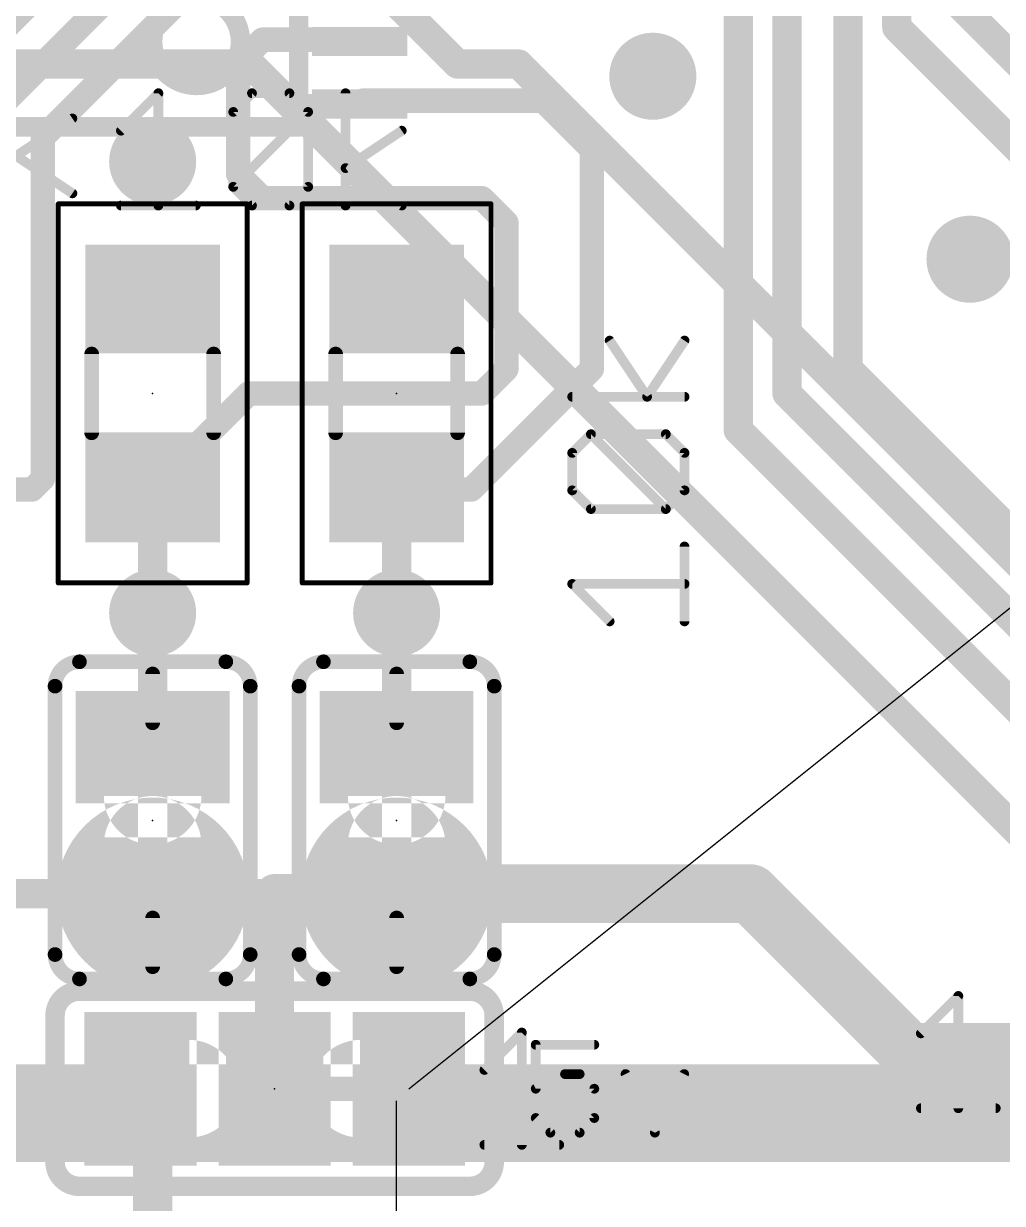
# Model space of a CAD drawing. Extents: x -1.6 to 71.4, y -0.2 to 53.9.
# Drawn here: x 34.22 to 44.41, y 6.93 to 19.22 of the extents above; entities that cross this region are included whole.
import ezdxf

# ---------------------------------------------------------------- set-up
doc = ezdxf.new("R2010")
doc.units = 0
for name, color, linetype in [('1', 12, 'CONTINUOUS'), ('16', 132, 'CONTINUOUS'), ('18', 110, 'CONTINUOUS'), ('19', 53, 'CONTINUOUS'), ('21', 40, 'CONTINUOUS'), ('23', 53, 'CONTINUOUS'), ('27', 253, 'CONTINUOUS'), ('39', 12, 'CONTINUOUS'), ('51', 253, 'CONTINUOUS')]:
    doc.layers.add(name, color=color, linetype=linetype)

# ---------------------------------------------------------------- blocks, each defined once
blk = doc.blocks.new('RECT')
blk.add_solid([(-0.5, -0.5), (0.5, -0.5), (-0.5, 0.5), (0.5, 0.5)])
blk = doc.blocks.new('PIE')
at = {"const_width": 0.5}
blk.add_lwpolyline([(0, -0.25, 1), (0, 0.25, 1), (0, -0.25)], format="xyb", dxfattribs=at)
blk = doc.blocks.new('ROUNDV')
at = {"const_width": 0.5}
blk.add_lwpolyline([(0, -0.25, 1), (0, 0.25, 1), (0, -0.25)], format="xyb", dxfattribs=at)

msp = doc.modelspace()

# ---------------------------------------------------------------- linework, layer by layer
at = {"layer": '1'}
for points, const_width in [([(43.307, 19.177), (43.307, 21.209)], 0.3048), ([(32.639, 17.78), (35.814, 20.955)], 0.254), ([(42.799, 20.828), (42.799, 15.621)], 0.3048), ([(42.164, 20.574), (42.164, 15.367)], 0.3048), ([(32.893, 17.272), (35.941, 20.32)], 0.254), ([(41.656, 14.986), (41.656, 20.193)], 0.3048), ([(34.417, 18.034), (36.064, 19.681)], 0.254), ([(43.942, 19.431), (46.355, 17.018)], 0.3048), ([(45.974, 16.51), (43.307, 19.177)], 0.3048), ([(36.449, 18.796), (36.703, 19.05)], 0.254), ([(36.703, 19.05), (37.6968, 19.05)], 0.254), ([(37.6968, 19.05), (37.7158, 19.031)], 0.254), ([(36.449, 17.653), (36.449, 18.796)], 0.254), ([(37.7498, 18.415), (37.7158, 18.381)], 0.254), ([(39.624, 18.415), (37.7498, 18.415)], 0.254), ([(40.132, 17.907), (39.624, 18.415)], 0.254), ([(34.417, 14.478), (34.417, 18.034)], 0.254), ([(40.132, 15.621), (40.132, 17.907)], 0.254), ([(36.703, 17.399), (36.449, 17.653)], 0.254), ([(38.989, 17.399), (36.703, 17.399)], 0.254), ([(39.243, 17.145), (38.989, 17.399)], 0.254), ([(39.243, 15.621), (39.243, 17.145)], 0.254), ([(38.878, 14.367), (40.132, 15.621)], 0.254), ([(38.989, 15.367), (39.243, 15.621)], 0.254), ([(42.799, 15.621), (45.212, 13.208)], 0.3048), ([(35.56, 14.367), (36.56, 15.367)], 0.254), ([(36.56, 15.367), (38.989, 15.367)], 0.254), ([(42.164, 15.367), (44.947, 12.584)], 0.3048), ([(41.656, 14.986), (44.704, 11.938)], 0.3048), ([(33.02, 14.367), (34.306, 14.367)], 0.254), ([(34.306, 14.367), (34.417, 14.478)], 0.254), ([(35.56, 14.367), (35.56, 13.081)], 0.3048), ([(38.1, 14.367), (38.1, 13.081)], 0.3048), ([(38.1, 14.367), (38.878, 14.367)], 0.254), ([(35.56, 13.081), (35.56, 11.684)], 0.3048), ([(38.1, 13.081), (38.1, 11.684)], 0.3048), ([(38.1, 10.16), (41.783, 10.16)], 0.6096), ([(41.783, 10.16), (43.434, 8.509)], 0.6096), ([(36.83, 8.128), (36.83, 10.16)], 0.4064), ([(36.83, 10.16), (38.1, 10.16)], 0.4064), ([(24.892, 10.16), (38.1, 10.16)], 0.3048), ([(35.56, 10.16), (33.02, 10.16)], 0.3048), ([(38.1, 10.16), (35.56, 10.16)], 0.3048), ([(43.434, 8.509), (47.93, 8.509)], 0.6096), ([(35.56, 8.001), (35.433, 8.128)], 0.4064), ([(38.227, 8.128), (36.703, 8.128)], 0.254), ([(38.1, 8.001), (38.227, 8.128)], 0.4064), ([(35.56, 5.969), (35.56, 8.001)], 0.4064)]:
    msp.add_lwpolyline(points, dxfattribs=dict(at, const_width=const_width))
for points, const_width in [([(43.3609, 19.2309, 1), (43.2531, 19.1231)], 0.1524), ([(36.703, 19.1135, 1), (36.703, 18.9865)], 0.127), ([(36.7479, 19.0051, 1), (36.6581, 19.0949)], 0.127), ([(37.7417, 19.0949, 1), (37.6519, 19.0051)], 0.127), ([(37.6968, 18.9865, 1), (37.6968, 19.1135)], 0.127), ([(43.2308, 19.177, 1), (43.3832, 19.177)], 0.1524), ([(37.6709, 18.9861, 1), (37.7607, 19.0759)], 0.127), ([(36.5125, 18.796, 1), (36.3855, 18.796)], 0.127), ([(36.4041, 18.8409, 1), (36.4939, 18.7511)], 0.127), ([(37.6709, 18.4259, 1), (37.7607, 18.3361)], 0.127), ([(37.7498, 18.4785, 1), (37.7498, 18.3515)], 0.127), ([(37.7947, 18.3701, 1), (37.7049, 18.4599)], 0.127), ([(39.6689, 18.4599, 1), (39.5791, 18.3701)], 0.127), ([(39.624, 18.3515, 1), (39.624, 18.4785)], 0.127), ([(34.4805, 18.034, 1), (34.3535, 18.034)], 0.127), ([(34.3721, 18.0789, 1), (34.4619, 17.9891)], 0.127), ([(40.1955, 17.907, 1), (40.0685, 17.907)], 0.127), ([(40.0871, 17.8621, 1), (40.1769, 17.9519)], 0.127), ([(36.4939, 17.6979, 1), (36.4041, 17.6081)], 0.127), ([(36.3855, 17.653, 1), (36.5125, 17.653)], 0.127), ([(36.703, 17.4625, 1), (36.703, 17.3355)], 0.127), ([(36.6581, 17.3541, 1), (36.7479, 17.4439)], 0.127), ([(39.0339, 17.4439, 1), (38.9441, 17.3541)], 0.127), ([(38.989, 17.3355, 1), (38.989, 17.4625)], 0.127), ([(39.3065, 17.145, 1), (39.1795, 17.145)], 0.127), ([(39.1981, 17.1001, 1), (39.2879, 17.1899)], 0.127), ([(39.2879, 15.5761, 1), (39.1981, 15.6659)], 0.127), ([(40.1769, 15.5761, 1), (40.0871, 15.6659)], 0.127), ([(42.8529, 15.6749, 1), (42.7451, 15.5671)], 0.1524), ([(39.1795, 15.621, 1), (39.3065, 15.621)], 0.127), ([(40.0685, 15.621, 1), (40.1955, 15.621)], 0.127), ([(42.7228, 15.621, 1), (42.8752, 15.621)], 0.1524), ([(36.56, 15.4305, 1), (36.56, 15.3035)], 0.127), ([(36.6049, 15.3221, 1), (36.5151, 15.4119)], 0.127), ([(38.989, 15.3035, 1), (38.989, 15.4305)], 0.127), ([(42.2179, 15.4209, 1), (42.1101, 15.3131)], 0.1524), ([(38.9441, 15.4119, 1), (39.0339, 15.3221)], 0.127), ([(42.0878, 15.367, 1), (42.2402, 15.367)], 0.1524), ([(41.7099, 15.0399, 1), (41.6021, 14.9321)], 0.1524), ([(41.5798, 14.986, 1), (41.7322, 14.986)], 0.1524), ([(34.306, 14.3035, 1), (34.306, 14.4305)], 0.127), ([(34.3535, 14.478, 1), (34.4805, 14.478)], 0.127), ([(34.4619, 14.4331, 1), (34.3721, 14.5229)], 0.127), ([(35.6362, 14.367, 1), (35.4838, 14.367)], 0.1524), ([(38.1762, 14.367, 1), (38.0238, 14.367)], 0.1524), ([(38.1, 14.4305, 1), (38.1, 14.3035)], 0.127), ([(38.878, 14.3035, 1), (38.878, 14.4305)], 0.127), ([(34.2611, 14.4119, 1), (34.3509, 14.3221)], 0.127), ([(35.5151, 14.4119, 1), (35.6049, 14.3221)], 0.127), ([(38.8331, 14.4119, 1), (38.9229, 14.3221)], 0.127), ([(35.6362, 13.081, 1), (35.4838, 13.081)], 0.1524), ([(35.4838, 13.081, 1), (35.6362, 13.081)], 0.1524), ([(38.1762, 13.081, 1), (38.0238, 13.081)], 0.1524), ([(38.0238, 13.081, 1), (38.1762, 13.081)], 0.1524), ([(35.4838, 11.684, 1), (35.6362, 11.684)], 0.1524), ([(38.0238, 11.684, 1), (38.1762, 11.684)], 0.1524), ([(38.1, 10.3124, 1), (38.1, 10.0076)], 0.3048), ([(41.8908, 10.2678, 1), (41.6752, 10.0522)], 0.3048), ([(41.783, 10.0076, 1), (41.783, 10.3124)], 0.3048), ([(36.9316, 10.16, 1), (36.7284, 10.16)], 0.2032), ([(36.83, 10.2616, 1), (36.83, 10.0584)], 0.2032), ([(38.1, 10.0584, 1), (38.1, 10.2616)], 0.2032), ([(35.56, 10.2362, 1), (35.56, 10.0838)], 0.1524), ([(35.56, 10.0838, 1), (35.56, 10.2362)], 0.1524), ([(38.1, 10.0838, 1), (38.1, 10.2362)], 0.1524), ([(38.1, 10.0838, 1), (38.1, 10.2362)], 0.1524), ([(43.434, 8.6614, 1), (43.434, 8.3566)], 0.3048), ([(43.3262, 8.4012, 1), (43.5418, 8.6168)], 0.3048), ([(35.5048, 8.1998, 1), (35.3612, 8.0562)], 0.2032), ([(36.703, 8.1915, 1), (36.703, 8.0645)], 0.127), ([(36.7284, 8.128, 1), (36.9316, 8.128)], 0.2032), ([(38.2988, 8.0562, 1), (38.1552, 8.1998)], 0.2032), ([(38.227, 8.0645, 1), (38.227, 8.1915)], 0.127), ([(35.6616, 8.001, 1), (35.4584, 8.001)], 0.2032), ([(35.4882, 7.9292, 1), (35.6318, 8.0728)], 0.2032), ([(38.0282, 8.0728, 1), (38.1718, 7.9292)], 0.2032)]:
    msp.add_lwpolyline(points, format="xyb", dxfattribs=dict(at, const_width=const_width))
at = {"layer": '16'}
for points, const_width in [([(37.846, 19.685), (38.735, 18.796)], 0.3048), ([(36.576, 18.796), (30.226, 18.796)], 0.3048), ([(46.609, 8.763), (36.576, 18.796)], 0.3048), ([(38.735, 18.796), (39.37, 18.796)], 0.3048), ([(39.37, 18.796), (48.895, 9.271)], 0.3048), ([(35.56, 10.16), (35.56, 13.081)], 0.3048), ([(38.1, 10.16), (38.1, 13.081)], 0.3048), ([(23.114, 7.874), (45.085, 7.874)], 1.016)]:
    msp.add_lwpolyline(points, dxfattribs=dict(at, const_width=const_width))
at = {"layer": '16', "const_width": 0.1524}
for points in [[(36.6299, 18.8499, 1), (36.5221, 18.7421)], [(36.576, 18.7198, 1), (36.576, 18.8722)], [(38.735, 18.8722, 1), (38.735, 18.7198)], [(38.6811, 18.7421, 1), (38.7889, 18.8499)], [(39.4239, 18.8499, 1), (39.3161, 18.7421)], [(39.37, 18.7198, 1), (39.37, 18.8722)], [(35.6362, 13.081, 1), (35.4838, 13.081)], [(38.1762, 13.081, 1), (38.0238, 13.081)], [(35.4838, 10.16, 1), (35.6362, 10.16)], [(38.0238, 10.16, 1), (38.1762, 10.16)]]:
    msp.add_lwpolyline(points, format="xyb", dxfattribs=at)
at = {"layer": '19'}
for p, q in [((38.227, 8.128), (66.167, 30.48)), ((38.1, 5.969), (38.1, 8.001))]:
    msp.add_line(p, q, dxfattribs=at)
at = {"layer": '21'}
for points, const_width in [([(36.0172, 18.5732, 1), (36.0172, 19.4876, 1), (36.0172, 18.5732)], 0.2032), ([(37.0808, 18.0906, 1), (37.0808, 18.1922)], 0.1016), ([(34.798, 12.573, 0.4142), (34.544, 12.319)], 0.1524), ([(34.798, 12.6111, 1), (34.798, 12.5349)], 0.0762), ([(34.798, 12.5349, 1), (34.798, 12.6111)], 0.0762), ([(36.576, 12.319, 0.4142), (36.322, 12.573)], 0.1524), ([(36.322, 12.6111, 1), (36.322, 12.5349)], 0.0762), ([(36.322, 12.5349, 1), (36.322, 12.6111)], 0.0762), ([(37.338, 12.573, 0.4142), (37.084, 12.319)], 0.1524), ([(37.338, 12.6111, 1), (37.338, 12.5349)], 0.0762), ([(37.338, 12.5349, 1), (37.338, 12.6111)], 0.0762), ([(39.116, 12.319, 0.4142), (38.862, 12.573)], 0.1524), ([(38.862, 12.6111, 1), (38.862, 12.5349)], 0.0762), ([(38.862, 12.5349, 1), (38.862, 12.6111)], 0.0762), ([(34.5821, 12.319, 1), (34.5059, 12.319)], 0.0762), ([(34.5059, 12.319, 1), (34.5821, 12.319)], 0.0762), ([(36.6141, 12.319, 1), (36.5379, 12.319)], 0.0762), ([(36.5379, 12.319, 1), (36.6141, 12.319)], 0.0762), ([(37.1221, 12.319, 1), (37.0459, 12.319)], 0.0762), ([(37.0459, 12.319, 1), (37.1221, 12.319)], 0.0762), ([(39.1541, 12.319, 1), (39.0779, 12.319)], 0.0762), ([(39.0779, 12.319, 1), (39.1541, 12.319)], 0.0762), ([(34.544, 9.525, 0.4142), (34.798, 9.271)], 0.1524), ([(34.5821, 9.525, 1), (34.5059, 9.525)], 0.0762), ([(36.322, 9.271, 0.4142), (36.576, 9.525)], 0.1524), ([(36.6141, 9.525, 1), (36.5379, 9.525)], 0.0762), ([(37.084, 9.525, 0.4142), (37.338, 9.271)], 0.1524), ([(37.1221, 9.525, 1), (37.0459, 9.525)], 0.0762), ([(38.862, 9.271, 0.4142), (39.116, 9.525)], 0.1524), ([(39.1541, 9.525, 1), (39.0779, 9.525)], 0.0762), ([(34.5059, 9.525, 1), (34.5821, 9.525)], 0.0762), ([(36.5379, 9.525, 1), (36.6141, 9.525)], 0.0762), ([(37.0459, 9.525, 1), (37.1221, 9.525)], 0.0762), ([(39.0779, 9.525, 1), (39.1541, 9.525)], 0.0762), ([(34.798, 9.3091, 1), (34.798, 9.2329)], 0.0762), ([(34.798, 9.2329, 1), (34.798, 9.3091)], 0.0762), ([(36.322, 9.3091, 1), (36.322, 9.2329)], 0.0762), ([(36.322, 9.2329, 1), (36.322, 9.3091)], 0.0762), ([(37.338, 9.3091, 1), (37.338, 9.2329)], 0.0762), ([(37.338, 9.2329, 1), (37.338, 9.3091)], 0.0762), ([(38.862, 9.3091, 1), (38.862, 9.2329)], 0.0762), ([(38.862, 9.2329, 1), (38.862, 9.3091)], 0.0762), ([(34.798, 9.144, 0.4142), (34.544, 8.89)], 0.2032), ([(34.798, 9.1948, 1), (34.798, 9.0932)], 0.1016), ([(34.798, 9.0932, 1), (34.798, 9.1948)], 0.1016), ([(39.116, 8.89, 0.4142), (38.862, 9.144)], 0.2032), ([(38.862, 9.1948, 1), (38.862, 9.0932)], 0.1016), ([(38.862, 9.0932, 1), (38.862, 9.1948)], 0.1016), ([(34.5948, 8.89, 1), (34.4932, 8.89)], 0.1016), ([(39.1668, 8.89, 1), (39.0652, 8.89)], 0.1016), ([(34.4932, 8.89, 1), (34.5948, 8.89)], 0.1016), ([(39.0652, 8.89, 1), (39.1668, 8.89)], 0.1016), ([(39.5478, 8.6114, 1), (39.5478, 8.5606)], 0.0508), ([(39.5732, 8.586, 1), (39.5224, 8.586)], 0.0508), ([(40.1579, 8.5606, 1), (40.1579, 8.6114)], 0.0508), ([(39.8529, 8.3063, 1), (39.8529, 8.2555)], 0.0508), ([(39.8642, 8.2582, 1), (39.8415, 8.3036)], 0.0508), ([(40.0234, 8.2989, 1), (39.9874, 8.263)], 0.0508), ([(40.0054, 8.2555, 1), (40.0054, 8.3063)], 0.0508), ([(40.506, 8.2923, 1), (40.4606, 8.2696)], 0.0508), ([(41.1162, 8.2696, 1), (41.0707, 8.2923)], 0.0508), ([(39.5364, 8.1511, 1), (39.5592, 8.1057)], 0.0508), ([(39.5224, 8.1284, 1), (39.5732, 8.1284)], 0.0508), ([(40.1833, 8.1284, 1), (40.1325, 8.1284)], 0.0508), ([(40.14, 8.1104, 1), (40.1759, 8.1464)], 0.0508), ([(39.5658, 7.8413, 1), (39.5298, 7.8054)], 0.0508), ([(40.1759, 7.8054, 1), (40.14, 7.8413)], 0.0508), ([(40.1325, 7.8233, 1), (40.1833, 7.8233)], 0.0508), ([(39.7003, 7.6962, 1), (39.7003, 7.6454)], 0.0508), ([(39.6824, 7.6528, 1), (39.7183, 7.6888)], 0.0508), ([(39.9874, 7.6888, 1), (40.0234, 7.6528)], 0.0508), ([(40.0054, 7.6454, 1), (40.0054, 7.6962)], 0.0508), ([(40.7657, 7.6822, 1), (40.8111, 7.6594)], 0.0508), ([(40.7657, 7.6594, 1), (40.8111, 7.6822)], 0.0508), ([(34.544, 7.366, 0.4142), (34.798, 7.112)], 0.2032), ([(34.5948, 7.366, 1), (34.4932, 7.366)], 0.1016), ([(34.4932, 7.366, 1), (34.5948, 7.366)], 0.1016), ([(38.862, 7.112, 0.4142), (39.116, 7.366)], 0.2032), ([(39.1668, 7.366, 1), (39.0652, 7.366)], 0.1016), ([(39.0652, 7.366, 1), (39.1668, 7.366)], 0.1016), ([(34.798, 7.1628, 1), (34.798, 7.0612)], 0.1016), ([(34.798, 7.0612, 1), (34.798, 7.1628)], 0.1016), ([(38.862, 7.1628, 1), (38.862, 7.0612)], 0.1016), ([(38.862, 7.0612, 1), (38.862, 7.1628)], 0.1016)]:
    msp.add_lwpolyline(points, format="xyb", dxfattribs=dict(at, const_width=const_width))
for points, const_width in [([(37.0808, 18.1414), (32.5152, 18.1414)], 0.2032), ([(36.322, 12.573), (34.798, 12.573)], 0.1524), ([(38.862, 12.573), (37.338, 12.573)], 0.1524), ([(34.544, 9.525), (34.544, 12.319)], 0.1524), ([(36.576, 12.319), (36.576, 9.525)], 0.1524), ([(37.084, 9.525), (37.084, 12.319)], 0.1524), ([(39.116, 12.319), (39.116, 9.525)], 0.1524), ([(36.322, 9.271), (34.798, 9.271)], 0.1524), ([(38.862, 9.271), (37.338, 9.271)], 0.1524), ([(34.798, 9.144), (38.862, 9.144)], 0.2032), ([(34.544, 8.89), (34.544, 7.366)], 0.2032), ([(39.116, 8.89), (39.116, 7.366)], 0.2032), ([(40.1579, 8.586), (39.5478, 8.586)], 0.1016), ([(39.5478, 8.586), (39.5478, 8.1284)], 0.1016), ([(39.5478, 8.1284), (39.8529, 8.2809)], 0.1016), ([(39.8529, 8.2809), (40.0054, 8.2809)], 0.1016), ([(40.0054, 8.2809), (40.1579, 8.1284)], 0.1016), ([(40.4833, 8.2809), (40.7884, 7.6708)], 0.1016), ([(40.7884, 7.6708), (41.0934, 8.2809)], 0.1016), ([(40.1579, 8.1284), (40.1579, 7.8233)], 0.1016), ([(39.7003, 7.6708), (39.5478, 7.8233)], 0.1016), ([(40.1579, 7.8233), (40.0054, 7.6708)], 0.1016), ([(40.0054, 7.6708), (39.7003, 7.6708)], 0.1016), ([(38.862, 7.112), (34.798, 7.112)], 0.2032)]:
    msp.add_lwpolyline(points, dxfattribs=dict(at, const_width=const_width))
at = {"layer": '23'}
for p in [(35.56, 15.367), (38.1, 15.367), (35.56, 10.922), (38.1, 10.922), (36.83, 8.128)]:
    msp.add_point(p, dxfattribs=at)
at = {"layer": '27', "const_width": 0.1016}
for points in [[(35.2298, 18.1024), (35.6196, 18.4922)], [(35.6196, 18.4922), (35.6196, 17.3228)], [(36.3992, 18.2973), (36.5941, 18.4922)], [(36.5941, 18.4922), (36.9839, 18.4922)], [(36.9839, 18.4922), (37.1788, 18.2973)], [(37.5686, 17.3228), (37.5686, 18.4922)], [(36.3992, 17.5177), (36.3992, 18.2973)], [(36.3992, 17.5177), (37.1788, 18.2973)], [(37.1788, 18.2973), (37.1788, 17.5177)], [(34.1396, 17.8396), (34.7243, 18.2294)], [(37.5686, 17.7126), (38.1533, 18.1024)], [(34.7243, 17.4498), (34.1396, 17.8396)], [(38.1533, 17.3228), (37.5686, 17.7126)], [(36.5941, 17.3228), (36.3992, 17.5177)], [(37.1788, 17.5177), (36.9839, 17.3228)], [(35.2298, 17.3228), (36.0094, 17.3228)], [(36.9839, 17.3228), (36.5941, 17.3228)], [(40.7074, 15.3323), (40.3176, 15.917)], [(41.0972, 15.917), (40.7074, 15.3323)], [(41.0972, 15.3323), (39.9278, 15.3323)], [(39.9278, 14.7476), (40.1227, 14.9425)], [(40.1227, 14.9425), (40.9023, 14.9425)], [(40.9023, 14.1629), (40.1227, 14.9425)], [(40.9023, 14.9425), (41.0972, 14.7476)], [(39.9278, 14.3578), (39.9278, 14.7476)], [(41.0972, 14.7476), (41.0972, 14.3578)], [(40.1227, 14.1629), (39.9278, 14.3578)], [(41.0972, 14.3578), (40.9023, 14.1629)], [(40.9023, 14.1629), (40.1227, 14.1629)], [(41.0972, 12.9935), (41.0972, 13.7731)], [(40.3176, 12.9935), (39.9278, 13.3833)], [(39.9278, 13.3833), (41.0972, 13.3833)], [(43.5578, 8.7044), (43.9476, 9.0942)], [(43.9476, 9.0942), (43.9476, 7.9248)], [(43.5578, 7.9248), (44.3374, 7.9248)]]:
    msp.add_lwpolyline(points, dxfattribs=at)
at = {"layer": '27', "const_width": 0.0508}
for points in [[(35.645, 18.4922, 1), (35.5942, 18.4922)], [(35.6376, 18.4742, 1), (35.6016, 18.5102)], [(36.5941, 18.5176, 1), (36.5941, 18.4668)], [(36.6121, 18.4742, 1), (36.5761, 18.5102)], [(37.0019, 18.5102, 1), (36.9659, 18.4742)], [(36.9839, 18.4668, 1), (36.9839, 18.5176)], [(37.594, 18.4922, 1), (37.5432, 18.4922)], [(36.3812, 18.3153, 1), (36.4172, 18.2793)], [(36.4246, 18.2973, 1), (36.3738, 18.2973)], [(37.2042, 18.2973, 1), (37.1534, 18.2973)], [(37.1968, 18.2793, 1), (37.1608, 18.3153)], [(37.1608, 18.2793, 1), (37.1968, 18.3153)], [(34.7384, 18.2083, 1), (34.7102, 18.2505)], [(35.2118, 18.1204, 1), (35.2478, 18.0844)], [(38.1674, 18.0813, 1), (38.1392, 18.1235)], [(37.5827, 17.7337, 1), (37.5545, 17.6915)], [(37.5545, 17.7337, 1), (37.5827, 17.6915)], [(36.4172, 17.5357, 1), (36.3812, 17.4997)], [(37.1968, 17.4997, 1), (37.1608, 17.5357)], [(34.7102, 17.4287, 1), (34.7384, 17.4709)], [(36.3812, 17.5357, 1), (36.4172, 17.4997)], [(36.3738, 17.5177, 1), (36.4246, 17.5177)], [(37.1534, 17.5177, 1), (37.2042, 17.5177)], [(35.2298, 17.3482, 1), (35.2298, 17.2974)], [(35.5942, 17.3228, 1), (35.645, 17.3228)], [(36.0094, 17.2974, 1), (36.0094, 17.3482)], [(36.5941, 17.3482, 1), (36.5941, 17.2974)], [(36.5761, 17.3048, 1), (36.6121, 17.3408)], [(36.9659, 17.3408, 1), (37.0019, 17.3048)], [(36.9839, 17.2974, 1), (36.9839, 17.3482)], [(37.5432, 17.3228, 1), (37.594, 17.3228)], [(38.1392, 17.3017, 1), (38.1674, 17.3439)], [(40.3387, 15.9311, 1), (40.2965, 15.9029)], [(41.1183, 15.9029, 1), (41.0761, 15.9311)], [(39.9278, 15.3577, 1), (39.9278, 15.3069)], [(40.6863, 15.3464, 1), (40.7285, 15.3182)], [(40.6863, 15.3182, 1), (40.7285, 15.3464)], [(41.0972, 15.3069, 1), (41.0972, 15.3577)], [(40.1407, 14.9605, 1), (40.1047, 14.9245)], [(40.1227, 14.9679, 1), (40.1227, 14.9171)], [(40.1407, 14.9245, 1), (40.1047, 14.9605)], [(40.9203, 14.9605, 1), (40.8843, 14.9245)], [(40.9023, 14.9171, 1), (40.9023, 14.9679)], [(39.9098, 14.7656, 1), (39.9458, 14.7296)], [(39.9532, 14.7476, 1), (39.9024, 14.7476)], [(41.1226, 14.7476, 1), (41.0718, 14.7476)], [(41.0792, 14.7296, 1), (41.1152, 14.7656)], [(39.9458, 14.3758, 1), (39.9098, 14.3398)], [(39.9024, 14.3578, 1), (39.9532, 14.3578)], [(41.0718, 14.3578, 1), (41.1226, 14.3578)], [(41.1152, 14.3398, 1), (41.0792, 14.3758)], [(40.1227, 14.1883, 1), (40.1227, 14.1375)], [(40.1047, 14.1449, 1), (40.1407, 14.1809)], [(40.8843, 14.1809, 1), (40.9203, 14.1449)], [(40.8843, 14.1449, 1), (40.9203, 14.1809)], [(40.9023, 14.1375, 1), (40.9023, 14.1883)], [(41.1226, 13.7731, 1), (41.0718, 13.7731)], [(39.9458, 13.4013, 1), (39.9098, 13.3653)], [(39.9278, 13.4087, 1), (39.9278, 13.3579)], [(41.0972, 13.3579, 1), (41.0972, 13.4087)], [(40.2996, 12.9755, 1), (40.3356, 13.0115)], [(41.0718, 12.9935, 1), (41.1226, 12.9935)], [(43.973, 9.0942, 1), (43.9222, 9.0942)], [(43.9656, 9.0762, 1), (43.9296, 9.1122)], [(43.5398, 8.7224, 1), (43.5758, 8.6864)], [(43.5578, 7.9502, 1), (43.5578, 7.8994)], [(43.9222, 7.9248, 1), (43.973, 7.9248)], [(44.3374, 7.8994, 1), (44.3374, 7.9502)]]:
    msp.add_lwpolyline(points, format="xyb", dxfattribs=at)
at = {"layer": '39', "const_width": 0.0508}
for points in [[(34.577, 13.394), (34.577, 17.34)], [(34.577, 17.34), (36.543, 17.34)], [(36.543, 17.34), (36.543, 13.394)], [(37.117, 13.394), (37.117, 17.34)], [(37.117, 17.34), (39.083, 17.34)], [(39.083, 17.34), (39.083, 13.394)], [(36.543, 13.394), (34.577, 13.394)], [(39.083, 13.394), (37.117, 13.394)]]:
    msp.add_lwpolyline(points, dxfattribs=at)
at = {"layer": '39', "const_width": 0.0254}
for points in [[(34.5897, 17.34, 1), (34.5643, 17.34)], [(34.577, 17.3527, 1), (34.577, 17.3273)], [(36.5557, 17.34, 1), (36.5303, 17.34)], [(36.543, 17.3273, 1), (36.543, 17.3527)], [(37.1297, 17.34, 1), (37.1043, 17.34)], [(37.117, 17.3527, 1), (37.117, 17.3273)], [(39.0957, 17.34, 1), (39.0703, 17.34)], [(39.083, 17.3273, 1), (39.083, 17.3527)], [(34.577, 13.4067, 1), (34.577, 13.3813)], [(34.5643, 13.394, 1), (34.5897, 13.394)], [(36.5303, 13.394, 1), (36.5557, 13.394)], [(36.543, 13.3813, 1), (36.543, 13.4067)], [(37.117, 13.4067, 1), (37.117, 13.3813)], [(37.1043, 13.394, 1), (37.1297, 13.394)], [(39.0703, 13.394, 1), (39.0957, 13.394)], [(39.083, 13.3813, 1), (39.083, 13.4067)]]:
    msp.add_lwpolyline(points, format="xyb", dxfattribs=at)
at = {"layer": '51'}
for points, const_width in [([(37.0808, 18.1414), (37.0808, 27.0706)], 0.2032), ([(34.925, 15.777), (34.925, 14.957)], 0.1524), ([(36.195, 15.777), (36.195, 14.957)], 0.1524), ([(37.465, 15.777), (37.465, 14.957)], 0.1524), ([(38.735, 15.777), (38.735, 14.957)], 0.1524), ([(35.56, 11.938), (35.56, 12.446)], 0.1524), ([(38.1, 11.938), (38.1, 12.446)], 0.1524), ([(35.56, 9.906), (35.56, 9.398)], 0.1524), ([(38.1, 9.906), (38.1, 9.398)], 0.1524), ([(39.0134, 8.3234), (39.4032, 8.7132)], 0.1016), ([(39.4032, 8.7132), (39.4032, 7.5438)], 0.1016), ([(35.179, 8.128), (34.671, 8.128)], 0.2032), ([(38.481, 8.128), (38.989, 8.128)], 0.2032), ([(39.0134, 7.5438), (39.793, 7.5438)], 0.1016)]:
    msp.add_lwpolyline(points, dxfattribs=dict(at, const_width=const_width))
for points, const_width in [([(37.03, 18.1414, 1), (37.1316, 18.1414)], 0.1016), ([(34.9631, 15.777, 1), (34.8869, 15.777)], 0.0762), ([(36.2331, 15.777, 1), (36.1569, 15.777)], 0.0762), ([(37.5031, 15.777, 1), (37.4269, 15.777)], 0.0762), ([(38.7731, 15.777, 1), (38.6969, 15.777)], 0.0762), ([(34.8869, 14.957, 1), (34.9631, 14.957)], 0.0762), ([(36.1569, 14.957, 1), (36.2331, 14.957)], 0.0762), ([(37.4269, 14.957, 1), (37.5031, 14.957)], 0.0762), ([(38.6969, 14.957, 1), (38.7731, 14.957)], 0.0762), ([(35.5981, 12.446, 1), (35.5219, 12.446)], 0.0762), ([(38.1381, 12.446, 1), (38.0619, 12.446)], 0.0762), ([(35.687, 11.176, 1), (35.433, 11.176)], 1.27), ([(35.5219, 11.938, 1), (35.5981, 11.938)], 0.0762), ([(38.227, 11.176, 1), (37.973, 11.176)], 1.27), ([(38.0619, 11.938, 1), (38.1381, 11.938)], 0.0762), ([(35.433, 10.668, 1), (35.687, 10.668)], 1.27), ([(37.973, 10.668, 1), (38.227, 10.668)], 1.27), ([(35.5981, 9.906, 1), (35.5219, 9.906)], 0.0762), ([(38.1381, 9.906, 1), (38.0619, 9.906)], 0.0762), ([(35.5219, 9.398, 1), (35.5981, 9.398)], 0.0762), ([(38.0619, 9.398, 1), (38.1381, 9.398)], 0.0762), ([(35.941, 8.255, 1), (35.941, 8.001)], 1.27), ([(37.719, 8.001, 1), (37.719, 8.255)], 1.27), ([(39.4286, 8.7132, 1), (39.3778, 8.7132)], 0.0508), ([(39.4212, 8.6952, 1), (39.3852, 8.7312)], 0.0508), ([(38.9954, 8.3414, 1), (39.0314, 8.3054)], 0.0508), ([(34.671, 8.1788, 1), (34.671, 8.0772)], 0.1016), ([(35.179, 8.0772, 1), (35.179, 8.1788)], 0.1016), ([(38.481, 8.1788, 1), (38.481, 8.0772)], 0.1016), ([(38.989, 8.0772, 1), (38.989, 8.1788)], 0.1016), ([(39.0134, 7.5692, 1), (39.0134, 7.5184)], 0.0508), ([(39.3778, 7.5438, 1), (39.4286, 7.5438)], 0.0508), ([(39.793, 7.5184, 1), (39.793, 7.5692)], 0.0508)]:
    msp.add_lwpolyline(points, format="xyb", dxfattribs=dict(at, const_width=const_width))

# ---------------------------------------------------------------- block references
at = {"layer": '1'}
for p, xscale, yscale, rotation in [((37.7158, 19.031), 0.3048, 0.9906, 90), ((37.7158, 18.381), 0.3048, 0.9906, 90), ((35.56, 16.367), 1.1, 1.4, 270), ((38.1, 16.367), 1.1, 1.4, 270), ((35.56, 14.367), 1.1, 1.4, 270), ((38.1, 14.367), 1.1, 1.4, 270), ((35.56, 11.684), 1.1684, 1.6002, 90), ((38.1, 11.684), 1.1684, 1.6002, 90), ((35.56, 10.16), 1.1684, 1.6002, 90), ((38.1, 10.16), 1.1684, 1.6002, 90), ((35.433, 8.128), 1.1684, 1.6002, 180), ((36.83, 8.128), 1.1684, 1.6002, 180), ((38.227, 8.128), 1.1684, 1.6002, 180)]:
    msp.add_blockref('RECT', p, dxfattribs=dict(at, xscale=xscale, yscale=yscale, rotation=rotation))
at = {"layer": '16', "xscale": 2, "yscale": 2}
for p in [(35.56, 10.16), (38.1, 10.16)]:
    msp.add_blockref('PIE', p, dxfattribs=at)
at = {"layer": '18', "xscale": 0.9064, "yscale": 0.9064}
for p in [(40.767, 18.669), (40.767, 18.669), (35.56, 17.78), (35.56, 17.78), (44.069, 16.764), (44.069, 16.764), (35.56, 13.081), (35.56, 13.081), (38.1, 13.081), (38.1, 13.081)]:
    msp.add_blockref('ROUNDV', p, dxfattribs=at)
at = {"layer": '21', "xscale": 0.65, "yscale": 1.4, "rotation": 270}
for p in [(35.5615, 16.1088), (38.1015, 16.1088), (35.5615, 14.6356), (38.1015, 14.6356)]:
    msp.add_blockref('RECT', p, dxfattribs=at)
at = {"layer": '51'}
for p, xscale, yscale, rotation in [((37.4999, 19.031), 0.2032, 0.8382, 90), ((37.4999, 18.381), 0.2032, 0.8382, 90), ((36.83, 8.128), 1.016, 1.524, 180)]:
    msp.add_blockref('RECT', p, dxfattribs=dict(at, xscale=xscale, yscale=yscale, rotation=rotation))

doc.saveas('drawing.dxf')
